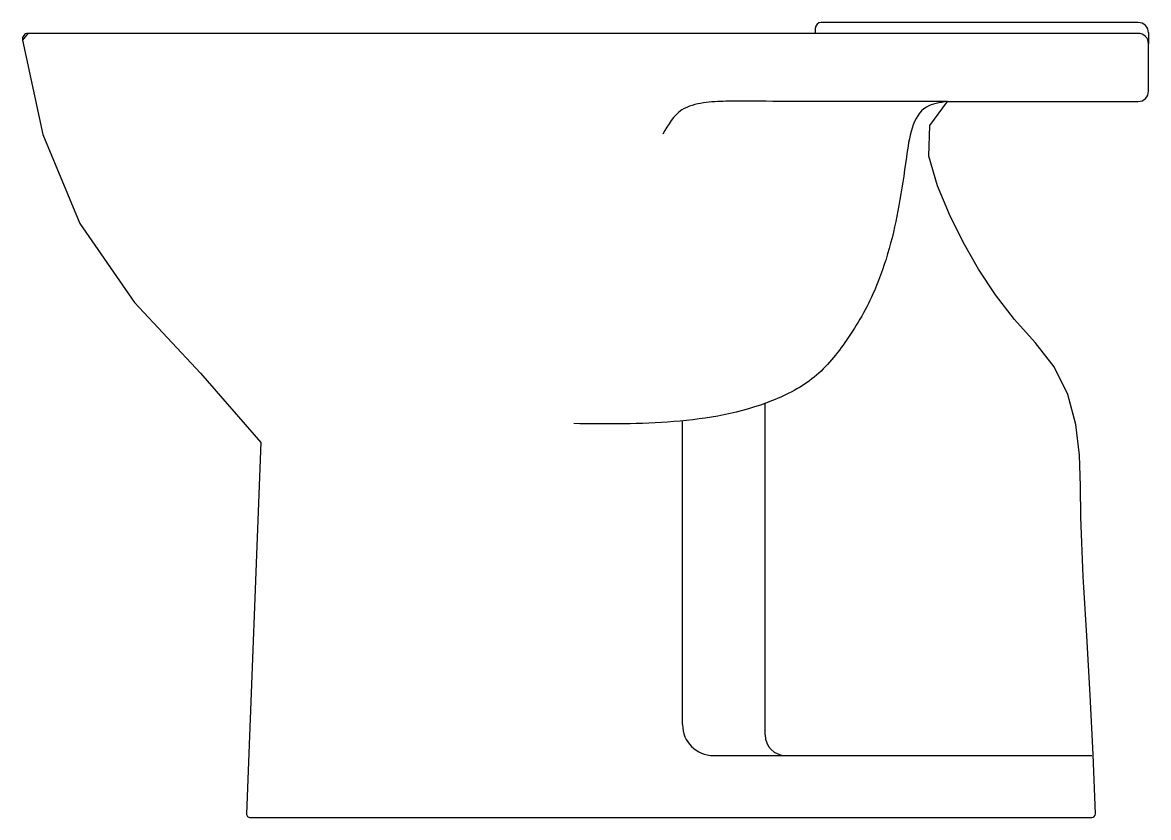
# Model space of a CAD drawing. Header units: millimetres. Extents: x -2984.055 to -2983.509, y 2973.15 to 2973.536.
import ezdxf

# ---------------------------------------------------------------- set-up
doc = ezdxf.new("R2010")
doc.units = ezdxf.units.MM
doc.header["$LTSCALE"] = 10
doc.layers.add('banheiro_louças', color=2, linetype='Continuous')

msp = doc.modelspace()

# ---------------------------------------------------------------- linework, layer by layer
at = {"layer": 'banheiro_louças'}
for p, q in [((-2983.514175803833, 2973.535699868999), (-2983.667677141612, 2973.535699868999)), ((-2983.670673125911, 2973.53285504014), (-2983.670673125911, 2973.530428304573)), ((-2983.509175803833, 2973.530699869), (-2983.509175803833, 2973.525428304571)), ((-2983.694909362161, 2973.19046869614), (-2983.694909362161, 2973.351131824548)), ((-2983.73490936216, 2973.195468696139), (-2983.73490936216, 2973.342616967139)), ((-2983.71990936216, 2973.18046869614), (-2983.536669170948, 2973.18046869614))]:
    msp.add_line(p, q, dxfattribs=at)
msp.add_lwpolyline([(-2984.054601103951, 2973.527209747846), (-2984.04480457154, 2973.481489629109), (-2984.026943161718, 2973.438375706235), (-2984.000338578778, 2973.399963393151), (-2983.968464125373, 2973.365772240145), (-2983.939163094803, 2973.332148696136), (-2983.94613383672, 2973.152295378087, 0.4253572667904068), (-2983.944375100378, 2973.15046869614), (-2983.536669170948, 2973.150468696141, 0.4185377042465354), (-2983.534909362165, 2973.152254639257), (-2983.536032141505, 2973.181031169134), (-2983.537451934035, 2973.209794579473), (-2983.539112646441, 2973.238545025314), (-2983.540770433595, 2973.267295385524), (-2983.541879629331, 2973.296068696137), (-2983.542055726249, 2973.311073885856), (-2983.542600847743, 2973.326068336158), (-2983.544398110163, 2973.340958568338), (-2983.548229200913, 2973.355449783829), (-2983.554862146159, 2973.368871533572), (-2983.564139080689, 2973.38064979993), (-2983.574122076157, 2973.391853073343), (-2983.583356664903, 2973.403675579275), (-2983.591593408559, 2973.416214843899), (-2983.59897721175, 2973.429276375899), (-2983.605637860351, 2973.442721427759), (-2983.611402074446, 2973.456572801499), (-2983.615562648522, 2973.470973493668), (-2983.615050662311, 2973.485835378118), (-2983.606579270946, 2973.497428304572), (-2983.560377548692, 2973.497428322331), (-2983.514175803833, 2973.497428304572, 0.4142135623730961), (-2983.509175803833, 2973.502428304572), (-2983.509175803833, 2973.525428304571, 0.4142135623730961), (-2983.514175803833, 2973.530428304571), (-2984.0520252794, 2973.530428304571)], format="xyb", close=True, dxfattribs=at)
for centre, radius, start, end in [((-2983.667677141612, 2973.532699868999), 0.002999999999929059, 90, 177.0351265256317), ((-2983.514175803833, 2973.530699869), 0.004999999999881766, 7.016477563892661e-15, 90), ((-2983.71990936216, 2973.195468696139), 0.0149999999996453, 180, 270), ((-2983.684909362161, 2973.19046869614), 0.009999999999763531, 180, 270)]:
    msp.add_arc(centre, radius, start, end, dxfattribs=at)
at = {"layer": 'banheiro_louças', "color": 3}
msp.add_arc((-2984.0520252794, 2973.527788304571), 0.002639999999937572, 90.00000000000024, 192.6591294492614, dxfattribs=at)
at = {"layer": 'banheiro_louças'}
msp.add_spline([(-2983.606579270946, 2973.497428304572), (-2983.616717909669, 2973.49469877058), (-2983.626453902253, 2973.470450107019), (-2983.630058867072, 2973.447056443471), (-2983.641967455272, 2973.40572098757), (-2983.655424235404, 2973.381809176694), (-2983.671123802175, 2973.363875321681), (-2983.691338777181, 2973.35247309292), (-2983.739118988636, 2973.342291283735), (-2983.787626815229, 2973.341321582232)], degree=3, dxfattribs=at)
msp.add_open_spline([(-2983.606579270946, 2973.497428304572), (-2983.615423443506, 2973.497427627691), (-2983.63554337815, 2973.497414210873), (-2983.662648113439, 2973.497483066044), (-2983.689549940595, 2973.497297611294), (-2983.708928068308, 2973.497903290342), (-2983.724722300242, 2973.497056891538), (-2983.737352790573, 2973.494042715876), (-2983.741861910069, 2973.486167644746), (-2983.744454642053, 2973.481639499325)], degree=3, knots=[87.40346711493976, 87.40346711493976, 87.40346711493976, 87.40346711493976, 113.9363075124206, 147.7696678133675, 168.6848447692887, 194.7302086023277, 205.6152801776055, 216.6187638360183, 231.5056715448102, 231.5056715448102, 231.5056715448102, 231.5056715448102], dxfattribs=at)

doc.saveas('drawing.dxf')
